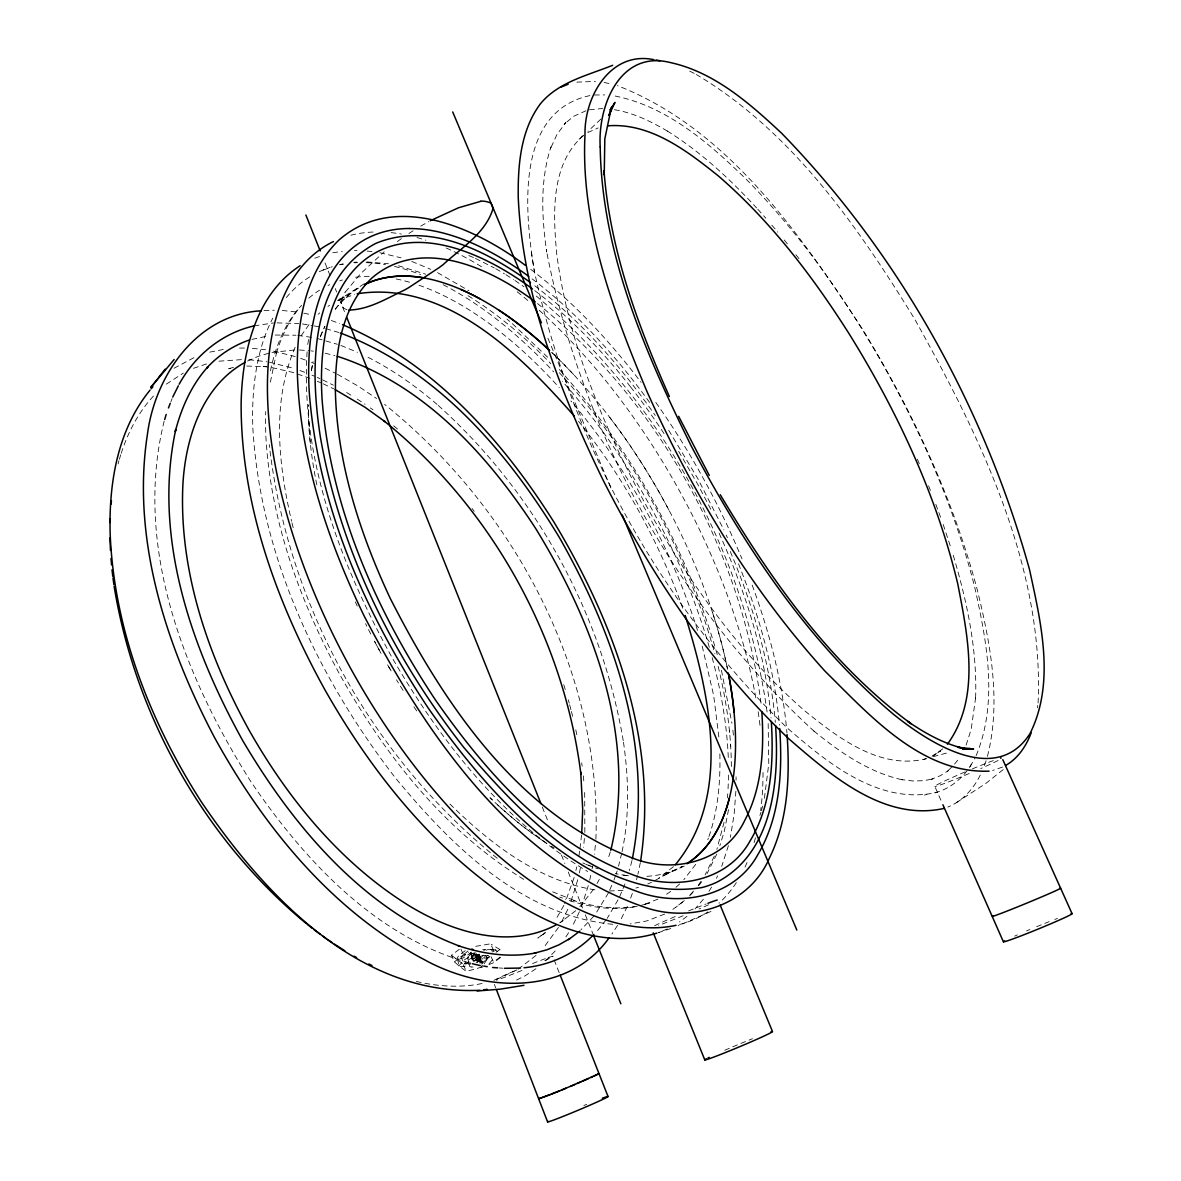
<?xml version="1.0" encoding="UTF-8"?>
<svg xmlns="http://www.w3.org/2000/svg" width="1181" height="1181" viewBox="0 0 1181 1181"><rect width="100%" height="100%" fill="white"/><g stroke="black" fill="none" stroke-linecap="round" stroke-linejoin="round"><path stroke-width="0.75" stroke-dasharray="5 3.75" d="M736.073 780.11L736.073 776.891M728.544 775.09L728.013 790.104M476.179 957.57L476.622 959.297L481.39 959.061M735.866 791.226L734.154 814.226L730.375 837.373M584.831 832.457L584.684 792.008M595.903 839.219C601.956 671.945 513.366 507.771 384.593 404.36M727.437 797.81L727.762 793.794M584.403 838.451L583.547 847.323M307.104 351.776C300.314 459.793 341.043 565.109 392.402 658.216C441.044 741.86 503.475 821.371 587.651 871.504M581.569 834.923L579.841 849.597M595.386 845.286L594.368 854.262M1038.084 702.975C1044.225 566.659 979.58 435.686 915.024 319.652C857.701 226.368 792.141 131.637 696.406 74.551M487.059 958.751L486.365 956.58L487.31 958.559A5.669 1.875 -26.2 0 0 487.768 958.204L487.886 958.116M486.926 959.503L486.926 959.444A4.001 1.314 -26.2 0 0 486.971 959.105M1037.435 707.773L1037.774 705.382M578.897 856.004L579.605 851.191M307.769 344.468L308.61 339.05M728.529 809.635L724.337 831.188L719.834 845.699M270.36 382.157L276.708 351.746L275.97 354.374C281.373 336.615 289.345 319.357 301.613 305.274M592.094 868.862L592.596 865.968M724.071 822.271L716.867 849.405M640.353 862.617L637.902 874.176M579.369 872.951L580.521 867.4M764.402 798.312L768.772 763.782L768.167 722.934M631.953 860.595L629.399 870.471M621.708 853.273L618.519 866.16M622.062 851.649C629.694 815.525 628.691 778.072 623.406 741.683L623.583 742.76C602.295 613.736 535.111 492.403 437.871 405.113L438.682 405.806C416.199 386.364 391.797 368.915 365.047 355.85M589.688 880.17L590.958 874.56M486.882 959.769L484.048 963.932M575.9 870.427L576.771 866.913M636.485 879.815L637.548 875.593M577.76 879.771L570.851 901.871M341.634 300.948L341.604 301.081A7.544 6.023 -83.5 0 0 341.279 303.738M761.42 810.668L762.616 806.106M118.1 463.926L118.912 460.811M728.411 845.64L721.724 866.367M476.622 954.661L480.401 960.655L476.593 954.366M470.333 952.344L474.201 961.068L478.216 956.713L476.415 953.717M987.434 756.371C1001.532 701.145 990.401 643.158 977.027 588.876C952.462 496.994 911.821 409.94 862.366 328.938C799.714 233.749 727.644 128.522 617.338 85.608M588.3 885.676L581.451 906.772M478.202 956.802L477.286 959.4M119.37 459.291L120.728 454.759M164.159 421.174C133.084 546.242 184.428 676.506 250.741 781.438C304.358 860.491 376.016 937.566 470.968 963.327A8.533 2.82 -26.1 0 0 471.145 967.003M610.326 851.855L607.802 859.724M574.158 877.468L564.71 903.686M479.265 954.174L481.154 959.046L477.183 959.636M479.014 954.986L479.028 954.927A4.207 2.51 50.5 0 1 478.733 955.621M121.215 453.283C128.242 431.552 139.225 410.752 155.183 394.247M986.076 760.8L983.788 767.148M708.969 836.473C718.181 809.694 720.572 781.04 719.834 752.858M759.914 815.421L761.007 812.188M613.958 880.14L615.552 875.534M616.083 873.999L617.146 870.943M632.337 893.456L630.433 898.711M966.102 745.167L971.195 729.253L975.58 698.03L975.521 700.097C977.617 649.86 966.781 600.081 952.329 552.236M707.803 839.721L708.393 838.111M480.741 967.032L481.139 967.003A5.787 1.89 -26.1 0 1 481.73 967.003A13.035 4.281 -26.3 0 0 482.188 967.003L482.749 967.018M170.891 401.717L172.116 398.588M714.343 856.107L705.101 874.914M619.656 896.645L625.28 883.211M609.765 889.913L611.861 885.027M579.399 911.762L572.49 926.037M627.332 906.388L620.232 920.826M567.854 909.208L561.005 923.099M976.126 755.648C998.417 702.031 986.858 641.637 974.65 586.942C954.337 506.752 920.457 430.489 879.638 358.729C842.481 294.32 799.079 233.056 746.879 179.896C709.028 143.093 666.232 105.463 612.718 95.558M295.132 347.258C271.438 402.204 278.524 464.635 291.574 521.234M716.793 854.084L707.109 873.468M716.439 878.251L717.561 875.948M618.047 899.833L607.182 918.39M563.883 905.384L555.808 919.497M608.466 892.866L595.844 913.415M980.289 775.046C973.484 788.908 962.397 801.19 947.871 807.051M599.298 879.417L597.084 883.477M934.762 792.835C950.1 788.864 963.297 777.984 971.284 764.447M970.059 766.617L975.417 757.242M301.125 335.788L310.736 322.133M558.465 927.484L543.88 947.369M708.999 891.315L711.612 887.108M568.592 932.739L564.415 939.146M617.589 925.373L611.92 934.023M695.698 864.344L683.799 879.786M593.541 889.323L579.841 906.713M701.042 881.306L698.148 885.366M606.178 919.792L596.538 931.868M345.295 292.091L360.928 273.387L384.224 251.774M954.588 764.122L959.636 757.671M698.606 885.75L701.632 881.882M703.374 899.272L695.033 908.883M483.324 955.178L483.516 955.606A9.182 3.041 -26.2 0 1 483.93 955.591L488.683 955.724M593.866 916.131L580.934 929.787M485.553 955.916L483.693 957.821M693.542 891.109L689.364 895.7M555.188 951L544.81 961.526M483.457 962.116L483.531 962.043A4.384 1.447 -26.2 0 1 483.885 961.703L483.974 961.614M689.468 895.936L693.144 892.142M489.141 963.829L491.857 960.463A4.886 1.609 -26.2 0 0 492.034 960.138L492.757 959.932A4.488 1.476 -26.3 0 0 493.215 959.946A9.256 3.041 -26.2 0 1 493.658 959.946L496.36 960.005L500.257 956.95A9.537 3.13 -26.4 0 1 500.729 956.595M600.937 119.06L587.961 131.342M673.436 866.662L658.555 878.398M471.795 952.137L463.395 957.835L459.719 958.721L457.077 958.086L459.512 966.575L464.473 966.383L470.732 963.475M483.752 950.675L484.992 949.524L486.587 950.247M952.417 766.499L946.616 771.872L948.564 770.47L940.475 775.637L931.41 779.253L933.831 778.722L923.822 780.7L912.869 780.981L901.354 779.578L903.967 780.154C869.364 772.905 839.573 752.135 812.72 730.05L814.344 731.452C677.628 606.414 581.17 431.596 546.331 249.885L546.655 252.011C541.813 217.23 539.82 180.796 550.966 146.99L550.066 149.515L557.019 134.368L565.861 122.47L564.134 124.256L573.671 116.284L585.983 110.778M536.012 955.429L518.311 969.055M485.406 960.301L489.451 956.58M484.904 960.758L484.107 961.496M679.651 883.964L675.296 887.846M318.176 314.279L319.741 312.847M575.693 910.743L560.458 922.391M480.121 958.411L480.165 958.367A3.735 1.24 -26.2 0 1 479.766 958.721L480.077 959.016A5.92 1.963 -26.2 0 0 480.372 959.031L480.977 959.046M542.965 934.806L545.46 932.562M582.853 135.904L579.015 139.343L582.838 136.066M482.719 965.172L481.686 966.088A8.001 2.628 -26.2 0 0 481.376 966.353L481.331 966.383M480.298 958.249L482.881 955.709A4.06 1.343 -26.2 0 1 482.527 955.577L480.608 956.182M476.888 957.112L476.917 957.097A2.406 1.447 50.6 0 0 476.637 957.392M487.207 949.745L488.491 949.613A5.329 1.786 -26.3 0 0 489.037 949.657L489.436 949.657A18.069 5.994 -26.2 0 1 490.233 949.657L491.975 949.716M942.763 748.902L932.06 756.209M682.662 902.004L672.845 909.355M482.084 966.885A252.852 191.16 31.9 0 1 466.274 971.299A253.443 44.583 60.5 0 1 454.434 961.851L451.437 955.281L459.306 949.288M495.223 950.41L495.267 950.38A3.912 1.299 -26.4 0 1 495.621 950.1L497.806 951.797M1003.23 769.584L985.53 783.667L954.647 803.73M684.316 900.631L675.443 907.598M454.449 961.851L463.498 954.706A254.461 189.462 32.3 0 0 475.013 953.392M479.619 956.95L480.416 956.33M489.465 956.876L488.122 957.924M686.988 916.338L679.488 921.948M478.453 957.865L477.449 958.647A10.024 3.336 -26.1 0 1 476.991 959.002L476.829 959.134M494.13 951.266L491.975 951.975M488.86 964.537A252.852 191.16 31.9 0 0 493.85 962.618L501.659 956.521M166.344 384.135L183.335 373.078M583.724 135.313C550.198 163.997 553.121 214.337 556.768 254.387C569.198 347.908 607.3 436.173 653.049 517.942C693.911 588.832 742.48 656.518 804.423 710.563C838.023 737.756 880.155 770.189 925.993 758.748M496.094 952.255L499.888 949.524L501.157 952.196M545.002 932.828L537.813 938.068L544.854 932.96M397.347 241.559L401.894 238.267M535.953 968.73L525.014 975.86L513.204 981.706M670.705 891.419L665.833 894.726M364.25 283.78L336.718 301.17L349.487 294.527L342.298 298.232M476.12 962.559L478.571 961.364L475.293 954.292A1.476 1.063 -47.7 0 0 474.939 954.233M327.934 306.425L329.647 305.274M937.64 752.917L940.755 750.836L934.909 754.644M174.035 368.251L195.795 356.706M408.877 233.498L413.601 230.487M559.676 922.848L563.307 920.545M482.616 963.165L477.537 956.507M516.924 969.867L496.463 979.492M420.716 226.132L428.644 221.629M587.813 132.567L598.206 127.917M655.042 880.45L670.38 872.124L663.131 875.652L686.323 865.186M465.27 950.705L459.01 955.237L457.121 958.16M471.957 953.953L471.322 954.307A7.839 2.613 -26.1 0 0 470.776 954.647M933.167 755.633L935.396 754.497L932.237 756.032M475.293 960.463L475.323 960.448A7.839 2.598 -26.1 0 0 474.201 961.054M247.567 361.032L258.108 356.396L270.582 352.706M664.682 914.064L646.76 920.944L630.226 923.926M337.943 300.565L354.492 294.423M711.021 911.437L678.071 925.801M657.979 899.11L643.778 904.631M647.69 884.023L651.425 882.325M468.016 951L460.9 956.713L464.266 964.021L468.001 962.545A23.325 7.809 -25.9 0 0 472.297 959.12C473.448 955.813 464.812 961.984 464.207 963.962M667.265 928.945L658.467 932.606L671.384 928.325M1002.551 767.06L992.66 770.47M323.004 270.139L332.289 266.729M193.492 368.31L207.162 363.718M314.766 258.226L322.133 255.583M489.318 956.802L475.19 961.29M251.996 339.39L268.855 335.803M470.407 962.722L465.535 964.139M923.291 759.56L926.568 758.601M933.123 756.696L948.417 752.592M233.498 367.335L227.003 369.21L230.561 368.383M635.85 888.053L638.552 887.285M451.437 955.281L463.853 964.626M640.781 905.443L649.329 903.199L644.132 904.513M339.346 264.751L342.918 263.85M482.247 959.105L482.645 958.81A5.905 1.949 -26.2 0 1 482.999 958.47M209.79 352.13L224.39 349.266M478.025 955.842L476.962 955.355A1.727 0.974 69.5 0 0 476.74 954.838L477.154 954.779A5.329 1.786 -26.2 0 0 477.552 954.75L478.881 954.632M589.895 95.602C514.148 111.811 524.969 213.791 534.343 271.187C571.397 443.111 660.681 605.13 786.945 727.717C827.689 763.088 879.402 805.634 937.183 792.318M924.413 795.034L926.834 794.518M272.014 352.41L294.822 349.96M254.107 325.897L273.475 322.944M482.01 983.507C460.073 988.069 437.25 986.489 415.594 981.249M332.791 252.793L342.254 251.302M634.61 906.801C611.359 911.009 587.385 906.89 565.33 899.11M576.815 82.139L595.504 81.4M219.002 361.179L243.729 359.482M475.736 946.35L490.514 943.811L493.422 950.011A255.155 40.907 60.4 0 0 496.581 952.211M589.408 109.818L602.62 108.504M637.194 906.285C615.862 909.931 593.94 906.919 573.435 900.424L576.018 901.177L550.036 890.769M623.081 890.4L609.426 891.005M478.423 954.676L477.921 954.72M353.68 262.3L356.839 262.079M263.954 310.588L274.302 310.234M495.917 949.731L495.149 949.775A5.787 1.934 -26.4 0 1 494.44 949.804L494.071 949.79A18.291 6.053 -26.2 0 0 493.333 949.745L492.507 949.731M275.173 335.035L296.018 335.227M594.383 94.997L604.657 94.923M277.048 322.871L298.704 323.624M239.492 348.07L244.644 348.041M354.448 250.564L356.928 250.564M246.711 366.036L266.256 366.715L261.444 366.14L271.556 367.512L292.076 372.207L309.865 378.26M482.173 962.367L483.191 962.382A10.024 5.196 53.4 0 0 482.749 961.688L482.055 961.127A3.484 1.831 53.7 0 0 481.686 960.847L481.405 960.67M481.818 962.353L480.962 962.323A7.352 2.436 -26.2 0 1 480.077 962.161M487.561 955.695L488.403 955.709M366.73 261.887L388.505 263.776M482.689 949.45L484.992 949.524M490.779 949.686L492.108 949.716M299.398 350.004L308.654 350.609M612.791 924.31C521.515 915.541 450.935 845.079 395.281 777.733C317.763 677.407 260.529 556.413 252.867 428.467A360.899 180.25 60.9 0 1 255.214 376.577A364.973 182.081 61 0 1 272.722 318.265M282.215 310.47L298.321 312.197M248.822 359.688L266.921 361.755M499.327 967.962L502.707 968.199M471.263 966.959L472.37 966.988A14.659 4.857 -26.2 0 0 473.064 966.959M252.424 348.336L265.607 349.724M297.774 335.36L312.05 337.441M367.011 251.051L372.133 251.583M302.366 323.934L312.522 325.631M311.002 350.86L313.349 351.156M475.485 956.197L476.15 956.3M594.944 889.854C537.03 880.598 488.816 842.407 448.219 802.342M614.474 109.73C633.621 112.83 651.322 121.599 667.885 131.357L666.143 130.338C700.156 151.271 729.637 178.73 756.637 207.974M604.037 82.478L610.607 83.821M314.176 325.926L319.136 326.827M379.898 252.734L401.038 257.827M269.534 362.227L293.301 368.265M303.768 313.157L311.976 314.914M273.623 351.097L295.191 356.573M325.218 353.237L334.843 355.599M398.455 265.755L425.647 274.169M317.32 338.504L337.397 344.291M325.838 328.643L338.814 332.481M346.978 309.776L344.07 308.389A8.193 6.555 -83.5 0 1 342.357 306.174L341.309 303.738M471.662 957.378L473.36 961.452M331.33 320.523L339.67 323.535M300.624 358.345L308.787 361.297M299.944 370.509L306.617 372.989M411.77 261.444L430.74 269.342M559.72 897.014L562.54 898.091M340.896 345.457L357.489 352.307M311.518 362.375L314.235 363.453M311.946 375.145L314.618 376.252M468.827 255.583L473.832 257.694M317.305 381.286L321.763 383.19M317.29 377.433L319.962 378.614M476.593 959.503L477.744 962.559M460.974 956.846L464.281 955.665A23.384 7.898 -25.9 0 0 468.65 952.211M322.634 379.869L333.308 385.168M325.144 368.221L336.054 373.565M475.5 258.403L494.278 267.91M323.254 383.825L333.677 388.844M689.689 71.14L694.148 73.37M474.983 959.075L480.741 961.939L478.615 960.862M437.546 272.649L468.96 290.777M499.888 949.524L491.252 944.313M337.412 374.274L357.769 385.921L376.606 398.499M480.18 960.537L480.785 960.773M479.796 960.197L479.117 959.548A9.935 8.961 -41.7 0 1 478.585 958.913M495.725 268.678L504.449 273.844M346.609 392.55L351.908 395.738M523.774 879.387C444.307 830.627 384.917 755.058 339.848 674.646C299.841 601.173 270.375 520.112 265.858 435.981A344.542 171.909 60.9 0 1 265.74 411.593M480.475 961.806L478.866 960.758M468.075 295.708C498.53 314.545 525.929 337.987 550.789 363.674M505.911 274.701L513.425 279.528M357.208 399.06L365.106 404.286M479.707 961.319L477.213 955.916M481.39 961.113L482.35 962.175M514.931 280.502L523.951 286.717M370.362 407.932L372.975 409.807M537.517 303.547C658.939 402.322 741.889 550.523 761.376 705.943M530.712 269.312C572.859 301.214 609.056 340.379 641.062 382.29M534.831 285.817C581.953 321.822 621.383 367.025 655.278 415.476M536.307 296.077C660.12 400.034 745.049 552.236 767.163 712.527M497.157 858.233C371.897 757.301 287.308 604.406 269.268 444.558M507.003 319.106L509.69 321.365M393.642 425.81L398.735 430.091M512.362 323.653L549.091 358.596M479.781 959.474L479.663 959.341A8.917 4.739 55.5 0 1 479.353 959.031L480.209 964.316M559.381 372.768C632.278 452.382 686.028 549.652 714.845 653.654M479.958 960.552L480.475 961.098A3.484 1.786 53.5 0 1 480.859 961.555M559.263 369.461C633.09 451.393 687.859 550.567 717.871 656.68M757.789 209.244L765.834 218.205M771.798 225.143L777.762 232.096M784.199 239.964L787.417 243.906M578.513 421.233C623.524 477.39 658.968 541.238 683.031 609.056M795.92 254.683L801.205 261.473M472.09 508.494L474.245 511.358M655.809 402.441C690.191 451.172 719.17 503.741 741.963 558.864M478.482 958.736L477.759 957.629L479.766 961.91A2.51 0.827 -26.2 0 0 479.087 961.304L475.854 954.292M664.032 433.575L660.622 428.423A349.015 164.425 61 0 0 630.241 386.512M668.697 430.268L697.868 478.689L723.864 529.915M678.662 451.334L697.823 484.431L711.671 510.974M477.021 955.503L472.208 955.769L466.052 958.765A18.276 6.053 -26.1 0 0 464.635 959.725L464.532 959.799A18.734 6.2 -26.1 0 0 463.779 960.36L458.804 965.969M491.06 956.669L493.85 962.618M478.541 955.178L480.519 959.43M475.426 954.086L478.733 961.231M471.869 956.27L474.127 961.142M460.944 949.155L463.498 954.706M463.292 964.788L466.274 971.299M719.111 533.207C745.506 591.681 765.539 653.89 771.045 718.078M726.241 535.082L727.407 537.665M965.069 771.946A36.508 1.521 -22.9 0 0 934.85 786.443L942.172 803.08M917.342 459.158L920.176 465.786M730.301 551.512C753.138 605.956 770.337 663.353 775.327 722.373M547.866 338.165L612.245 491.237M928.576 485.804L930.613 490.868M738.524 563.854C759.073 615.449 774.633 669.553 779.445 725.045M325.011 262.92L330.473 276.605M335.256 288.592L336.629 292.017M339.36 298.852L345.502 314.249M542.286 807.036L548.442 822.434M561.418 854.941L564.843 863.503M568.253 872.05L582.602 907.982M585.333 914.832L592.862 933.654M554.14 959.828L559.499 973.424M494.367 984.408L495.725 987.892M935.839 504.346L940.785 517.78M752.208 585.141C769.599 632.721 782.663 682.249 786.945 732.84M943.191 524.467L951.31 549.047M697.513 630.403C678.012 568.504 648.827 509.779 612.585 455.984A343.597 170.905 61 0 0 582.292 414.826A348.69 173.799 61 0 0 570.925 400.979M563.75 684.7L565.315 689.734M709.323 647.321C689.128 577.479 656.99 511.314 616.452 451.039A359.925 179.202 61 0 0 584.949 408.168A365.018 182.125 61 0 0 562.259 381.242M568.253 699.772L569.212 703.123M702.208 646.155L713.649 695.373L719.17 739.439M569.655 704.791L570.999 709.811M712.187 657.714C721.119 691.136 727.201 725.459 728.367 760.092M571.427 711.479L572.696 716.498M291.958 522.858L294.025 531.007M721.443 670.291L731.925 723.215M718.122 666.394C726.345 699.949 731.423 734.405 731.364 768.993M467.765 958.308L469.507 966.176M575.797 729.828L576.845 734.818M531.273 252.158L534.343 271.187M476.194 957.835L475.677 954.086M581.702 762.867L582.144 766.144M732.855 730.124L733.667 736.988M583.311 775.902L583.945 782.383M729.445 730.847L729.578 732.515M730.596 744.886L730.744 746.658M335.212 309.245A331.02 160.483 61 0 1 359.777 287.219A330.828 160.365 61 0 0 333.5 311.666M320.331 336.91A333.278 161.487 61 0 1 324.937 326.325A330.828 160.365 61 0 0 320.258 336.836M311.415 370.775A333.352 161.561 61 0 1 313.098 361.666M308.536 414.93A326.148 158.343 60.9 0 1 308.507 405.88M316.862 484.904A334.075 161.797 61 0 1 310.352 443.48A329.573 159.848 61 0 1 308.61 418M308.507 414.915A330.547 160.306 61 0 1 308.507 404.758M311.474 370.391A330.547 160.306 61 0 1 313.068 361.858M310.352 443.48A328.864 159.538 61 0 1 308.625 418.384M370.76 634.02A330.281 160.173 61 0 1 365.564 623.671M357.238 606.104A330.281 160.173 61 0 1 355.348 601.882M403.075 690.383A334.09 161.767 61 0 1 396.491 679.857M390.084 669.169A334.09 161.767 61 0 1 387.383 664.549M379.514 650.554A334.09 161.767 61 0 1 374.451 641.135M391.103 670.911A334.046 161.753 61 0 1 387.161 664.165M381.02 653.3A334.046 161.753 61 0 1 374.347 640.929M416.745 710.932A327.742 159.125 61 0 1 412.774 705.146M546.951 843.455A334.193 161.841 61 0 1 490.071 797.825M592.921 867.002A329.558 159.834 61 0 1 582.868 862.957M598.221 868.876A333.618 161.664 61 0 1 595.578 867.961M626.831 875.549A334.769 162.181 60.9 0 1 615.36 873.6M646.863 876.302A330.089 159.996 61 0 0 667.752 872.656A332.038 160.97 61 0 0 682.515 866.323A331.285 160.586 61 0 1 667.693 872.523M727.319 668.033A333.101 161.576 61 0 0 712.409 612.171A331.713 160.823 61 0 1 727.57 669.287M712.423 612.186A329.883 159.789 61 0 0 693.173 560.798A329.898 159.804 61 0 0 668.977 510.162A333.116 161.59 61 0 0 624.97 438.181A324.716 156.97 61 0 0 608.555 415.874A334.666 162.432 61 0 0 573.671 374.643A330.34 160.085 61 0 0 551.955 352.706M668.963 510.177A331.669 160.793 61 0 0 624.97 438.181A327.403 158.431 61 0 0 608.555 415.874M551.719 352.469A333.751 161.945 61 0 1 573.671 374.657M707.906 911.88A384.135 186.834 61 0 1 677.791 924.915M350.846 235.226A384.135 186.834 61 0 1 375.765 231.963M391.118 232.627A384.135 186.834 61 0 1 401.348 234.045M416.996 237.558A384.135 186.834 61 0 1 425.839 240.215M446.197 248.025A384.135 186.834 61 0 1 484.594 268.678M517.16 291.796A384.135 186.834 61 0 1 529.752 302.085M539.2 310.293A384.135 186.834 61 0 1 756.357 700.85M758.143 711.744A384.135 186.834 61 0 1 760.298 727.88M763.015 772.448A384.135 186.834 61 0 1 760.667 810.594M755.441 837.816A384.135 186.834 61 0 1 754.039 842.909M747.056 862.514A384.135 186.834 61 0 1 744.886 867.297M736.354 882.606A384.135 186.834 61 0 1 718.978 903.214M341.693 300.963A28.167 22.601 -83.5 0 1 345.177 291.987M493.422 950.011A254.461 189.462 32.3 0 1 491.621 950.425M471.928 953.849A6.673 2.229 -26.1 0 1 475.323 952.654M470.555 954.661A6.717 2.244 -26.1 0 0 469.034 958.942L470.983 958.913A9.596 3.203 -26.1 0 0 471.44 958.869A6.289 2.096 -26.1 0 0 475.722 957.525L475.854 957.422A3.573 1.196 -26.1 0 0 476.489 957.082L477.478 956.58A13.198 7.898 50.9 0 1 477.655 956.344L477.759 956.241A5.595 3.351 50.4 0 0 477.965 956.049M474.26 956.521A2.362 0.782 -26.1 0 1 472.179 957.348M471.839 957.525A3.263 1.092 -26.1 0 1 472.001 956.093A3.263 1.092 -26.1 0 1 475.205 954.322M474.821 958.455A6.245 4.458 45.3 0 1 474.304 958.145M475.884 959.267A3.381 2.864 56.1 0 1 475.367 959.134M476.43 959.695A10.555 5.698 17.8 0 1 478.438 960.758M480.697 961.747A2.849 1.255 48.7 0 1 480.106 961.334M475.722 954.145A2.849 0.945 -26.1 0 1 476.489 954.278M482.424 963.268A10.275 3.366 -26.2 0 0 481.878 963.607L481.7 963.726A8.607 2.849 -26.2 0 1 481.243 964.006M472.09 956.211A3.632 1.668 -30.1 0 1 474.792 954.041M532.513 963.563A32.3 1.196 -22.4 0 1 544.618 960.714M521.958 970.428A32.3 1.196 -22.4 0 1 496.419 980.23M493.865 980.378A32.3 1.196 -22.4 0 1 515.447 970.546M583.857 1105.519A32.788 1.078 -22.8 0 1 586.691 1104.353M1014.686 936.105A37.113 1.373 -22.3 0 1 1017.343 934.909M1026.569 930.923A37.113 1.373 -22.3 0 1 1029.906 929.506M1036.652 926.701A37.113 1.373 -22.3 0 1 1049.156 921.652M1054.781 919.453A37.113 1.373 -22.3 0 1 1057.526 918.419M998.078 760.475A36.508 1.521 -22.9 0 1 980.702 768.565M969.173 773.525A36.508 1.521 -22.9 0 1 934.85 786.443M972.391 768.875A36.508 1.521 -22.9 0 1 993.546 760.505M628.425 875.741A334.607 162.107 60.9 0 1 620.32 874.575M590.249 865.983A328.835 159.509 61 0 1 584.861 863.813M554.199 848.017A327.978 159.11 61 0 1 551.35 846.26M542.714 840.665A334.149 161.827 61 0 1 495.946 803.346M492.418 800.054A334.149 161.827 61 0 1 490.071 797.825M649.639 402.485A365.608 172.426 61 0 0 632.676 379.913A370.79 175.246 61 0 0 530.992 278.052M534.698 290.585A354.197 167.215 61 0 1 630.241 386.497M366.08 262.654A361.489 180.25 60.9 0 1 385.478 264.618M394.513 266.448A361.489 180.25 60.9 0 1 416.627 273.091A365.018 182.125 61 0 1 420.569 274.538M286.304 297.568A364.973 182.081 61 0 1 310.337 276.502M319.254 271.704A364.973 182.081 61 0 1 330.104 267.437M340.497 264.721A364.973 182.081 61 0 1 343.538 264.145M354.433 262.832A364.973 182.081 61 0 1 357.607 262.654M443.141 284.71A365.018 182.125 61 0 1 553.653 371.823M369.24 276.31A345.177 171.939 60.9 0 0 365.992 276.384A348.631 173.74 61 0 0 352.514 277.727M396.152 278.952A345.177 171.939 60.9 0 1 411.859 282.923M418.945 285.241A345.177 171.939 60.9 0 1 420.731 285.861A348.69 173.799 61 0 1 559.277 387.663M270.449 370.76A348.631 173.74 61 0 1 299.767 307.178M308.772 298.217A348.631 173.74 61 0 1 319.564 290.186M328.008 285.492A348.631 173.74 61 0 1 329.765 284.665M339.685 280.827A348.631 173.74 61 0 1 342.475 279.986M724.765 1050.278A36.7 1.284 -22.7 0 1 752.474 1038.719M708.6 904.779A36.212 1.166 -22.5 0 1 699.093 908.971M683.149 915.718A36.212 1.166 -22.5 0 1 658.658 925.402M654.628 925.727A36.212 1.166 -22.5 0 1 676.536 915.969M688.582 910.935A36.212 1.166 -22.5 0 1 706.135 903.952"/><path stroke-width="1.5" d="M110.01 522.548L110.143 518.799M581.731 833.284L582.705 809.487L580.727 772.226L580.904 774.145C563.632 637.209 491.089 507.18 383.604 420.584L385.168 421.765L364.767 407.091L335.168 389.641M492.728 209.48C485.17 233.498 461.225 247.995 443.495 264.323A166.388 131.652 -78.4 0 1 439.184 267.57L408.877 287.529A165.266 130.309 -79 0 1 404.404 290.083C386.704 298.424 368.782 309.702 348.705 310.057M111.103 504.169L111.442 500.596M640.604 861.141C658.658 742.303 614.489 622.845 554.051 522.268C502.25 440.1 433.634 362.907 342.46 324.642M632.322 858.927C654.141 747.573 614.017 633.71 559.528 537.768C507.579 451.688 436.704 369.254 340.349 333.012M610.798 850.261C637.592 738.656 593.644 623.051 535.761 528.63C487.62 454.715 423.374 384.105 337.264 356.278M164.676 419.491L166.196 414.428M608.909 115.325L610.784 110.276L604.82 138.827L604.229 174.965L604.008 170.699C609.883 249.501 637.519 324.878 669.376 396.536M1031.19 732.766C1026.333 745.934 1018.007 758.453 1005.577 765.48M168.44 407.947L170.285 403.267M608.894 115.458L614.961 102.407L610.031 110.143L613.146 105.714L610.872 108.401M172.736 397.037L178.361 385.803M179.172 384.209C194.835 355.599 222.013 333.131 254.107 325.897M174.124 359.511L150.769 387.471L157.516 378.953M158.416 377.743L165.192 369.181M608.879 938.142C566.29 997.384 481.553 991.509 423.89 959.43C332.038 910.964 263.791 827.084 214.44 737.357C166.093 645.372 131.18 538.994 147.463 434.121C155.08 375.115 197.404 314.102 261.4 310.795M150.046 390.143C117.406 430.002 108.711 483.679 110.173 533.886C114.026 629.68 150.12 721.96 201.479 802.061C264.352 894.799 358.847 996.114 480.106 990.269M947.428 744.178C981.042 698.133 967.756 635.865 957.806 584.049C936.577 495.238 897.309 411.475 849.316 334.105C812.631 276.236 770.47 220.965 718.432 176.013C687.253 151.02 650.377 122.573 607.964 125.806M151.183 388.756L152.925 386.778M675.37 864.713C732.633 795.138 709.427 693.897 685.246 615.478M593.881 934.437C575.59 953.525 550.316 965.305 524.039 967.741M568.415 939.677L579.901 931.071M300.122 265.725C255.052 294.896 242.075 353.208 241.131 403.636C240.806 504.11 276.413 601.557 324.273 688.671C368.457 766.809 425.381 839.588 498.943 892.083C543.983 923.291 601.454 950.351 656.946 933.108M539.126 1098.596L550.243 1094.669M569.995 938.496L558.908 944.844L546.921 949.79L534.092 953.259L536.041 952.89C509.971 957.939 482.94 954.1 457.992 945.612L459.852 946.232C363.718 909.99 293.508 826.818 242.622 740.443C191.13 647.247 152.6 536.691 175.762 429.5L175.305 431.434C181.416 407.844 191.558 384.785 208.077 366.582L206.719 368.044C218.337 355.363 233.07 345.605 249.339 340.01M539.422 1098.433L538.684 1098.891L559.868 1090.772M245.013 362.375C202.202 385.951 185.624 437.93 182.922 483.989C178.656 570.29 207.782 655.204 248.97 729.976C288.223 799.286 340.659 863.281 408.936 905.65C451.895 931.868 508.45 949.937 555.926 925.003M430.238 220.758L458.479 207.782L480.785 201.316M944.283 808.38C884.097 821.902 831.055 775.327 788.923 738.907C711.213 665.405 651.366 574.896 603.033 479.988C560.045 391.605 522.829 296.874 518.252 197.64C517.809 165.606 520.467 130.737 540.175 104.12C557.934 82.124 587.636 75.392 612.703 65.295M594.22 1076.068L599.003 1073.647L570.659 1086.284M590.795 1077.618L592.641 1076.792M588.537 1078.607L583.163 1080.955M561.167 87.01L568.15 84.22M581.214 1081.796L577.11 1083.553M574.985 1084.453L552.014 1093.96M566.29 1088.114L561.979 1089.901M357.149 293.774C446.093 279.912 520.777 355.363 574.202 415.948M523.995 985.308L500.39 989.147L477.05 991.007M483.634 989.826L487.118 989.309M964.567 749.374L969.763 748.621L962.663 749.079L973.616 748.99L957.983 747.278L964.995 748.71C944.062 744.015 925.092 733.268 907.539 721.251L911.038 723.702C830.184 664.106 771.252 580.048 720.248 494.721M989.088 771.163C921.032 773.614 869.127 714.638 824.914 671.074C750.54 588.729 692.406 492.639 647.026 391.664C612.983 310.426 580.417 223.755 585.008 134.206C584.285 96.753 610.547 50.429 654.008 59.714M520.452 968.08L504.39 968.302M492.58 967.505L497.644 967.844M471.839 949.007L473.301 949.613M483.752 966.117L487.281 966.663M655.972 59.995L659.958 60.718M472.282 963.711L480.224 965.556M368.797 963.991L372 965.541M353.975 956.152L356.559 957.584M344.882 950.808L334.474 944.195M327.964 939.781L331.876 942.453M322.753 936.09L326.665 938.895M525.324 265.326C474.954 227.49 394.764 191.322 339.124 239.891C304.388 273.298 296.889 324.657 297.272 370.76C299.487 456.324 327.211 539.363 364.088 615.877C426.238 734.538 511.801 860.491 643.689 906.919C690.457 923.882 748.828 905.945 769.259 858.38C788.14 820.264 790 776.197 787.063 734.508M530.535 282.613C487.222 251.361 429.323 220.891 375.514 243.522C308.02 279.572 310.263 371.247 320.361 436.985C340.217 550.597 393.022 657.005 463.779 747.411C521.456 814.846 603.491 903.111 701.972 887.551A355.924 168.16 61.1 0 0 717.93 881.646C772.758 852.106 779.445 781.054 775.563 725.621M535.141 301.775C491.178 268.486 421.499 235.772 372.192 277.756C341.412 306.839 335.02 352.233 335.419 392.653C337.412 464.074 359.939 533.517 389.966 597.807C443.598 703.433 518.119 814.742 633.503 858.425C673.613 874.043 725.37 861.584 744.665 820.588C762.321 787.506 764.181 748.533 761.848 711.848M313.644 929.358L320.154 934.23M307.149 924.28L312.345 928.34M305.849 923.217C204.357 839.012 135.446 716.262 114.114 586.337M709.25 475.382L678.647 416.332M1002.802 759.678L1072.038 913.607M942.91 804.748L1003.422 941.848M452.707 111.959L541.415 322.856M622.269 515.049L796.821 930.038M720.144 905.03L772.522 1031.603M653.255 932.828L704.777 1059.844M305.879 215.016L320.228 250.948M346.874 317.674L540.928 803.611M593.541 935.367L620.866 1003.806M560.163 975.122L608.023 1096.499M496.36 989.53L547.585 1121.876M112.977 578.011L113.893 584.684M112.003 569.773L112.771 576.372M111.545 564.902L110.984 558.421M779.726 728.574C782.545 771.223 780.242 816.972 757.848 854.616C734.73 897.25 679.252 907.672 636.529 891.212C547.275 859.266 481.656 784.14 428.526 708.482C365.682 614.164 317.881 506.118 309.245 392.003A366.627 173.445 61 0 1 310.441 339.98A370.745 175.201 61 0 1 409.645 228.494M771.311 721.443C773.85 762.144 771.488 805.841 749.728 841.536C727.112 882.045 673.908 890.946 633.296 874.944C548.604 843.913 486.262 772.492 435.745 700.407C376.104 610.754 330.739 508.214 322.118 399.872A349.989 165.399 61 0 1 323.004 350.24A354.138 167.171 61 0 1 416.539 242.43A350.624 165.429 60.9 0 1 470.141 253.413A354.197 167.215 61 0 1 532.528 288.961M110.453 550.42L109.966 537.842M424.112 277.948A330.001 159.907 61 0 0 389.951 276.989A330.828 160.365 61 0 0 364.427 284.651A331.02 160.483 61 0 1 389.981 277.048A329.883 159.848 61 0 1 424.112 277.948A330.089 159.996 61 0 1 460.9 289.448M729.371 798.149A334.577 162.328 60.9 0 0 735.173 757.523A334.548 162.299 60.9 0 0 734.021 711.981A327.299 158.431 61 0 0 730.95 687.829A331.713 160.823 61 0 0 728.795 675.502M734.021 711.966A324.893 157.132 61 0 0 730.936 687.829A333.101 161.576 61 0 0 728.323 673.022M549.239 350.137A333.751 161.945 61 0 0 530.505 333.603A324.982 157.206 60.9 0 0 517.869 323.594A329.145 159.435 61 0 0 498.84 310.145A333.957 161.989 61 0 0 479.781 298.719A335.256 162.668 61 0 0 460.87 289.434A335.227 162.653 61 0 1 479.781 298.704M498.84 310.145A328.215 158.933 61 0 1 517.869 323.594M517.869 323.564A330.34 160.085 61 0 1 549.637 350.506M676.049 925.313A384.135 186.834 61 0 1 336.408 641.313A384.135 186.834 61 0 1 333.396 241.588M480.785 201.198A26.853 22.099 -79.6 0 1 488.24 202.143L489.155 202.379A8.813 7.248 -78.9 0 1 491.326 203.575M491.473 204.269A14.142 11.618 -79.1 0 1 492.994 209.421M602.31 1098.227A32.788 1.078 -22.8 0 1 583.901 1107.793A32.788 1.078 -22.8 0 1 548.294 1121.345M1059.623 888.392A37.01 0.901 -22.4 0 1 1026.717 903.155A37.01 0.901 -22.4 0 1 993.073 915.851M1071.019 913.725A37.113 1.373 -22.3 0 1 1037.346 929.388A37.113 1.373 -22.3 0 1 1004.691 940.903M1000.602 758.143A36.508 1.521 -22.9 0 1 1001.222 757.995M409.674 228.553A367.217 173.445 60.9 0 1 465.86 240.525A370.79 175.246 61 0 1 528.719 276.369M770.972 1031.854A36.7 1.284 -22.7 0 1 738.686 1047.119A36.7 1.284 -22.7 0 1 706.297 1058.826M708.039 1057.91A36.7 1.284 -22.7 0 1 709.146 1057.364M707.921 903.273A36.212 1.166 -22.5 0 1 717.221 900.04M600.199 146.916C601.764 252.764 645.313 353.075 691.461 446.448C743.897 545.209 807.036 641.194 893.102 713.974C928.546 742.569 995.952 786.679 1029.965 733.637C1055.534 682.618 1040.933 622.417 1029.507 569.508C984.304 407.135 899.272 254.269 781.63 133.232C749.625 103.367 714.387 72.203 670.439 62.578C619.745 49.676 597.704 106.29 600.199 146.916M687.062 863.621A332.038 160.97 61 0 0 723.673 815.968A325.292 157.531 61.1 0 0 729.356 798.149A327.787 158.815 61 0 1 723.717 816.027A331.285 160.586 61 0 1 687.047 863.591"/></g></svg>
